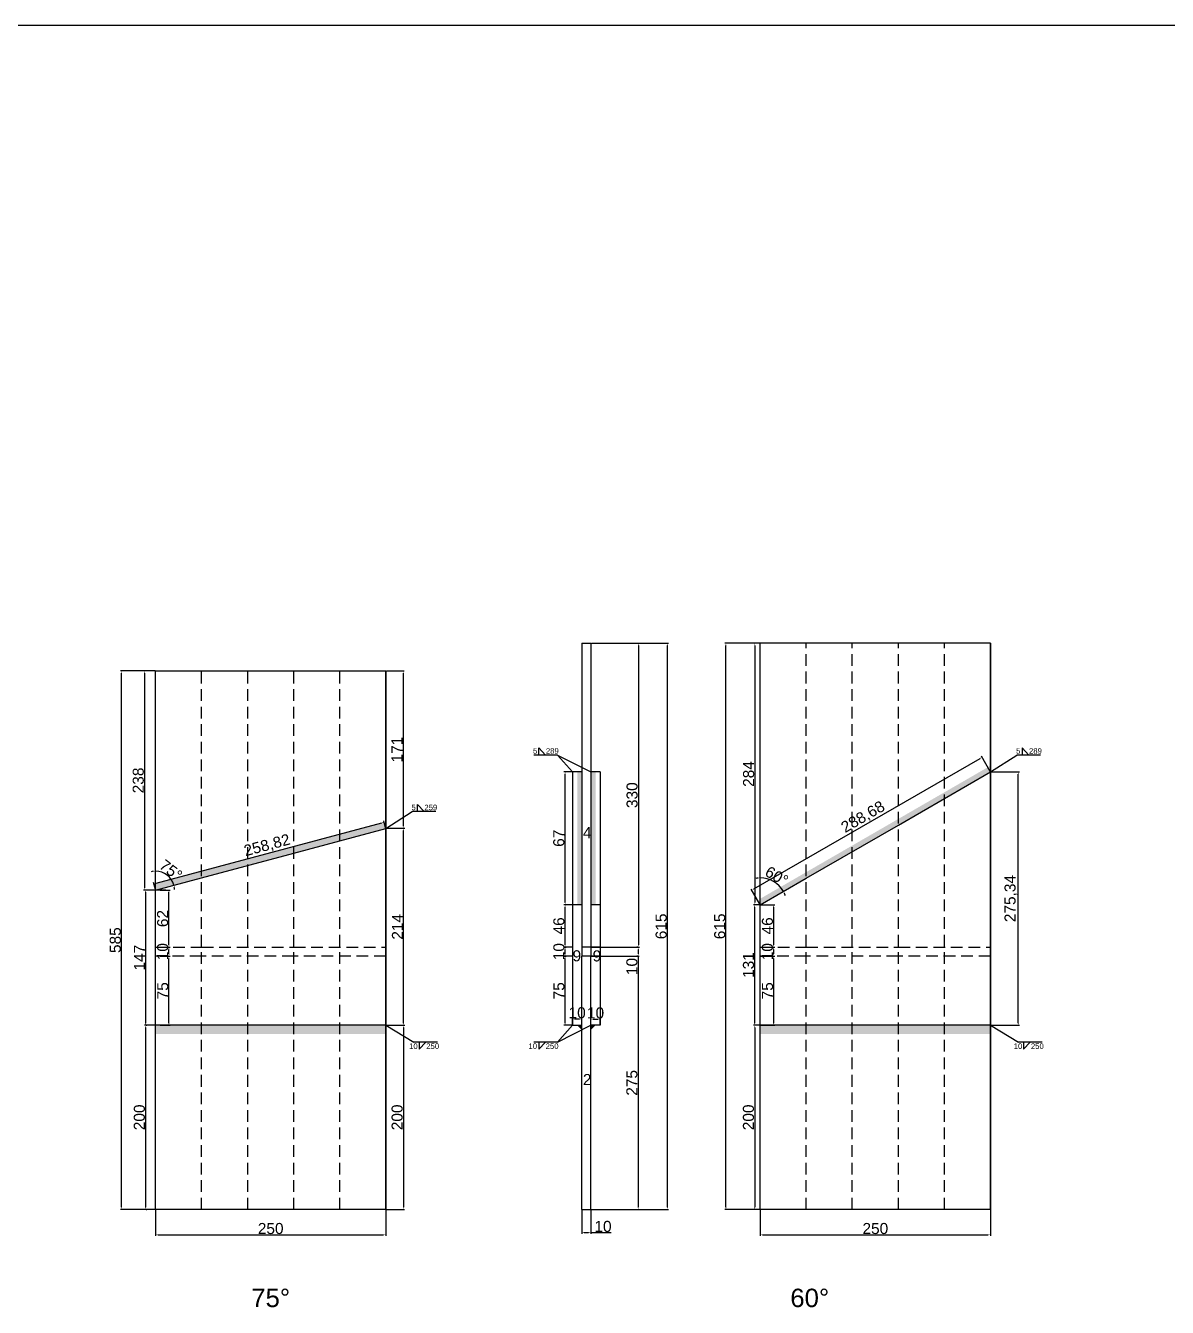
# Model space of a CAD drawing. Header units: millimetres. Extents: x 1455 to 24185, y -7314 to 4772.
# Drawn here: x 3680 to 4920, y -3104 to -1711 of the extents above; entities that cross this region are included whole.
import ezdxf

# ---------------------------------------------------------------- set-up
doc = ezdxf.new("R2010")
doc.units = ezdxf.units.MM
doc.linetypes.add('DASHED', pattern=[19.05, 12.7, -6.35])
for name, color, linetype in [('尺寸标注', 6, 'Continuous'), ('标号', 4, 'Continuous'), ('焊缝', 250, 'Continuous')]:
    doc.layers.add(name, color=color, linetype=linetype)
doc.styles.get("Standard").update_dxf_attribs({"font": 'arial.ttf'})
doc.dimstyles.new('ISO-25-JHF', dxfattribs={"dimtxt": 12, "dimasz": 2.5, "dimexe": 1.25, "dimexo": 0.625, "dimtad": 1, "dimtxsty": 'Standard', "dimcen": 2.5, "dimadec": 0, "dimazin": 0, "dimtfac": 1, "dimtmove": 0, "dimatfit": 3, "dimfxl": 1, "dimarcsym": 0})

# ---------------------------------------------------------------- blocks, each defined once
blk = doc.blocks.new('*D342')
at = {"layer": 'Defpoints', "color": 0, "transparency": 16777216}
for p in [(3820.8, -2997.4), (4070.8, -2997.4), (4070.8, -3025)]:
    blk.add_point(p, dxfattribs=at)
at = {"layer": '尺寸标注', "color": 0, "lineweight": -2, "transparency": 16777216}
for p, q in [((3820.8, -2998), (3820.8, -3026.2)), ((4070.8, -2998), (4070.8, -3026.2)), ((3823.3, -3025), (4068.3, -3025))]:
    blk.add_line(p, q, dxfattribs=at)
at = {"layer": '尺寸标注', "color": 0, "transparency": 16777216}
for points in [[(3823.3, -3024.6), (3823.3, -3025.4), (3820.8, -3025)], [(4068.3, -3024.6), (4068.3, -3025.4), (4070.8, -3025)]]:
    blk.add_solid(points, dxfattribs=at)
at = {"layer": '尺寸标注', "color": 0, "transparency": 16777216, "insert": (3945.8, -3018.2), "char_height": 12, "attachment_point": 5}
blk.add_mtext('250', dxfattribs=at)
blk = doc.blocks.new('*D343')
at = {"layer": 'Defpoints', "color": 0, "transparency": 16777216}
for p in [(3820.8, -2650.4), (3810, -2797.4), (3820.8, -2797.4)]:
    blk.add_point(p, dxfattribs=at)
at = {"layer": '尺寸标注', "color": 0, "lineweight": -2, "transparency": 16777216}
for p, q in [((3820.2, -2650.4), (3808.7, -2650.4)), ((3810, -2652.9), (3810, -2794.9)), ((3820.2, -2797.4), (3808.7, -2797.4))]:
    blk.add_line(p, q, dxfattribs=at)
at = {"layer": '尺寸标注', "color": 0, "transparency": 16777216}
for points in [[(3809.6, -2652.9), (3810.4, -2652.9), (3810, -2650.4)], [(3809.6, -2794.9), (3810.4, -2794.9), (3810, -2797.4)]]:
    blk.add_solid(points, dxfattribs=at)
at = {"layer": '尺寸标注', "color": 0, "transparency": 16777216, "insert": (3803.3, -2723.9), "char_height": 12, "attachment_point": 5, "rotation": 90}
blk.add_mtext('147', dxfattribs=at)
blk = doc.blocks.new('*D290')
at = {"layer": 'Defpoints', "color": 0, "transparency": 16777216}
for p in [(3825.3, -2722.4), (3835.3, -2722.4), (3825.3, -2797.4)]:
    blk.add_point(p, dxfattribs=at)
at = {"layer": '尺寸标注', "color": 0, "lineweight": -2, "transparency": 16777216}
for p, q in [((3825.9, -2722.4), (3836.5, -2722.4)), ((3835.3, -2794.9), (3835.3, -2724.9)), ((3825.9, -2797.4), (3836.5, -2797.4))]:
    blk.add_line(p, q, dxfattribs=at)
at = {"layer": '尺寸标注', "color": 0, "transparency": 16777216}
for points in [[(3834.9, -2724.9), (3835.7, -2724.9), (3835.3, -2722.4)], [(3834.9, -2794.9), (3835.7, -2794.9), (3835.3, -2797.4)]]:
    blk.add_solid(points, dxfattribs=at)
at = {"layer": '尺寸标注', "color": 0, "transparency": 16777216, "insert": (3828.6, -2759.9), "char_height": 12, "attachment_point": 5, "rotation": 90}
blk.add_mtext('75', dxfattribs=at)
blk = doc.blocks.new('*D291')
at = {"layer": 'Defpoints', "color": 0, "transparency": 16777216}
for p in [(3825.3, -2712.4), (3835.3, -2712.4), (3825.3, -2722.4)]:
    blk.add_point(p, dxfattribs=at)
at = {"layer": '尺寸标注', "color": 0, "lineweight": -2, "transparency": 16777216}
for p, q in [((3825.9, -2712.4), (3836.5, -2712.4)), ((3835.3, -2719.9), (3835.3, -2714.9)), ((3825.9, -2722.4), (3836.5, -2722.4))]:
    blk.add_line(p, q, dxfattribs=at)
at = {"layer": '尺寸标注', "color": 0, "transparency": 16777216}
for points in [[(3834.9, -2714.9), (3835.7, -2714.9), (3835.3, -2712.4)], [(3834.9, -2719.9), (3835.7, -2719.9), (3835.3, -2722.4)]]:
    blk.add_solid(points, dxfattribs=at)
at = {"layer": '尺寸标注', "color": 0, "transparency": 16777216, "insert": (3828.5, -2717.4), "char_height": 12, "attachment_point": 5, "rotation": 90}
blk.add_mtext('10', dxfattribs=at)
blk = doc.blocks.new('*D292')
at = {"layer": 'Defpoints', "color": 0, "transparency": 16777216}
for p in [(3825.3, -2650.4), (3835.3, -2650.4), (3825.3, -2712.4)]:
    blk.add_point(p, dxfattribs=at)
at = {"layer": '尺寸标注', "color": 0, "lineweight": -2, "transparency": 16777216}
for p, q in [((3825.9, -2650.4), (3836.5, -2650.4)), ((3835.3, -2709.9), (3835.3, -2652.9)), ((3825.9, -2712.4), (3836.5, -2712.4))]:
    blk.add_line(p, q, dxfattribs=at)
at = {"layer": '尺寸标注', "color": 0, "transparency": 16777216}
for points in [[(3834.9, -2652.9), (3835.7, -2652.9), (3835.3, -2650.4)], [(3834.9, -2709.9), (3835.7, -2709.9), (3835.3, -2712.4)]]:
    blk.add_solid(points, dxfattribs=at)
at = {"layer": '尺寸标注', "color": 0, "transparency": 16777216, "insert": (3828.5, -2681.4), "char_height": 12, "attachment_point": 5, "rotation": 90}
blk.add_mtext('62', dxfattribs=at)
blk = doc.blocks.new('*D344')
at = {"layer": 'Defpoints', "color": 0, "transparency": 16777216}
for p in [(4070.8, -2583.4), (4090.2, -2583.4), (4070.8, -2797.4)]:
    blk.add_point(p, dxfattribs=at)
at = {"layer": '尺寸标注', "color": 0, "lineweight": -2, "transparency": 16777216}
for p, q in [((4071.5, -2583.4), (4091.4, -2583.4)), ((4090.2, -2794.9), (4090.2, -2585.9)), ((4071.5, -2797.4), (4091.4, -2797.4))]:
    blk.add_line(p, q, dxfattribs=at)
at = {"layer": '尺寸标注', "color": 0, "transparency": 16777216}
for points in [[(4089.8, -2585.9), (4090.6, -2585.9), (4090.2, -2583.4)], [(4089.8, -2794.9), (4090.6, -2794.9), (4090.2, -2797.4)]]:
    blk.add_solid(points, dxfattribs=at)
at = {"layer": '尺寸标注', "color": 0, "transparency": 16777216, "insert": (4083.5, -2690.4), "char_height": 12, "attachment_point": 5, "rotation": 90}
blk.add_mtext('214', dxfattribs=at)
blk = doc.blocks.new('*D293')
at = {"layer": 'Defpoints', "color": 0, "transparency": 16777216}
for p in [(3783.8, -2412.4), (3820.8, -2412.4), (3820.8, -2997.4)]:
    blk.add_point(p, dxfattribs=at)
at = {"layer": '尺寸标注', "color": 0, "lineweight": -2, "transparency": 16777216}
for p, q in [((3820.2, -2412.4), (3782.6, -2412.4)), ((3783.8, -2994.9), (3783.8, -2414.9)), ((3820.2, -2997.4), (3782.6, -2997.4))]:
    blk.add_line(p, q, dxfattribs=at)
at = {"layer": '尺寸标注', "color": 0, "transparency": 16777216}
for points in [[(3783.4, -2414.9), (3784.2, -2414.9), (3783.8, -2412.4)], [(3783.4, -2994.9), (3784.2, -2994.9), (3783.8, -2997.4)]]:
    blk.add_solid(points, dxfattribs=at)
at = {"layer": '尺寸标注', "color": 0, "transparency": 16777216, "insert": (3777.1, -2704.9), "char_height": 12, "attachment_point": 5, "rotation": 90}
blk.add_mtext('585', dxfattribs=at)
blk = doc.blocks.new('*D345')
at = {"layer": 'Defpoints', "color": 0, "transparency": 16777216}
for p in [(3820.8, -2412.4), (3808.7, -2650.4), (3820.8, -2650.4)]:
    blk.add_point(p, dxfattribs=at)
at = {"layer": '尺寸标注', "color": 0, "lineweight": -2, "transparency": 16777216}
for p, q in [((3820.2, -2412.4), (3807.5, -2412.4)), ((3808.7, -2414.9), (3808.7, -2647.9)), ((3820.2, -2650.4), (3807.5, -2650.4))]:
    blk.add_line(p, q, dxfattribs=at)
at = {"layer": '尺寸标注', "color": 0, "transparency": 16777216}
for points in [[(3808.3, -2414.9), (3809.2, -2414.9), (3808.7, -2412.4)], [(3808.3, -2647.9), (3809.2, -2647.9), (3808.7, -2650.4)]]:
    blk.add_solid(points, dxfattribs=at)
at = {"layer": '尺寸标注', "color": 0, "transparency": 16777216, "insert": (3802, -2531.4), "char_height": 12, "attachment_point": 5, "rotation": 90}
blk.add_mtext('238', dxfattribs=at)
blk = doc.blocks.new('*D349')
at = {"layer": 'Defpoints', "color": 0, "transparency": 16777216}
for p in [(4069, -2576.6), (4070.8, -2583.4), (3820.8, -2650.4)]:
    blk.add_point(p, dxfattribs=at)
at = {"layer": '尺寸标注', "color": 0, "lineweight": -2, "transparency": 16777216}
for p, q in [((4070.7, -2582.8), (4068.7, -2575.4)), ((3821.4, -2642.9), (4066.6, -2577.3)), ((3820.7, -2649.8), (3818.7, -2642.4))]:
    blk.add_line(p, q, dxfattribs=at)
at = {"layer": '尺寸标注', "color": 0, "transparency": 16777216}
for points in [[(4066.5, -2576.8), (4066.7, -2577.7), (4069, -2576.6)], [(3821.3, -2642.5), (3821.5, -2643.3), (3819, -2643.6)]]:
    blk.add_solid(points, dxfattribs=at)
at = {"layer": '尺寸标注', "color": 0, "transparency": 16777216, "insert": (3942, -2602.5), "char_height": 12, "attachment_point": 5, "rotation": 15}
blk.add_mtext('258,82', dxfattribs=at)
blk = doc.blocks.new('*D299')
at = {"layer": 'Defpoints', "color": 0, "transparency": 16777216}
for p in [(3810, -2797.4), (3810, -2997.4), (3810, -2997.4)]:
    blk.add_point(p, dxfattribs=at)
at = {"layer": '尺寸标注', "color": 0, "lineweight": -2, "transparency": 16777216}
for p, q in [((3810.6, -2797.4), (3811.2, -2797.4)), ((3810, -2799.9), (3810, -2994.9)), ((3810.6, -2997.4), (3811.2, -2997.4))]:
    blk.add_line(p, q, dxfattribs=at)
at = {"layer": '尺寸标注', "color": 0, "transparency": 16777216}
for points in [[(3809.6, -2799.9), (3810.4, -2799.9), (3810, -2797.4)], [(3809.6, -2994.9), (3810.4, -2994.9), (3810, -2997.4)]]:
    blk.add_solid(points, dxfattribs=at)
at = {"layer": '尺寸标注', "color": 0, "transparency": 16777216, "insert": (3803.2, -2897.4), "char_height": 12, "attachment_point": 5, "rotation": 90}
blk.add_mtext('200', dxfattribs=at)
blk = doc.blocks.new('*D353')
at = {"layer": 'Defpoints', "color": 0, "transparency": 16777216}
for p in [(4070.8, -2412.4), (4070.8, -2583.4), (4089.7, -2583.4)]:
    blk.add_point(p, dxfattribs=at)
at = {"layer": '尺寸标注', "color": 0, "lineweight": -2, "transparency": 16777216}
for p, q in [((4071.5, -2412.4), (4090.9, -2412.4)), ((4089.7, -2414.9), (4089.7, -2580.9)), ((4071.5, -2583.4), (4090.9, -2583.4))]:
    blk.add_line(p, q, dxfattribs=at)
at = {"layer": '尺寸标注', "color": 0, "transparency": 16777216}
for points in [[(4089.3, -2414.9), (4090.1, -2414.9), (4089.7, -2412.4)], [(4089.3, -2580.9), (4090.1, -2580.9), (4089.7, -2583.4)]]:
    blk.add_solid(points, dxfattribs=at)
at = {"layer": '尺寸标注', "color": 0, "transparency": 16777216, "insert": (4083, -2497.9), "char_height": 12, "attachment_point": 5, "rotation": 90}
blk.add_mtext('171', dxfattribs=at)
blk = doc.blocks.new('*D354')
at = {"layer": 'Defpoints', "color": 0, "transparency": 16777216}
for p in [(4070.8, -2797.4), (4070.8, -2997.4), (4090, -2997.4)]:
    blk.add_point(p, dxfattribs=at)
at = {"layer": '尺寸标注', "color": 0, "lineweight": -2, "transparency": 16777216}
for p, q in [((4071.5, -2797.4), (4091.2, -2797.4)), ((4090, -2799.9), (4090, -2994.9)), ((4071.5, -2997.4), (4091.2, -2997.4))]:
    blk.add_line(p, q, dxfattribs=at)
at = {"layer": '尺寸标注', "color": 0, "transparency": 16777216}
for points in [[(4089.6, -2799.9), (4090.4, -2799.9), (4090, -2797.4)], [(4089.6, -2994.9), (4090.4, -2994.9), (4090, -2997.4)]]:
    blk.add_solid(points, dxfattribs=at)
at = {"layer": '尺寸标注', "color": 0, "transparency": 16777216, "insert": (4083.2, -2897.4), "char_height": 12, "attachment_point": 5, "rotation": 90}
blk.add_mtext('200', dxfattribs=at)
blk = doc.blocks.new('*D300')
at = {"layer": 'Defpoints', "color": 0, "transparency": 16777216}
for p in [(4477.6, -2411.3), (4577.6, -2608.7), (4496.3, -2644.1), (4477.6, -2666.4), (4477.6, -3026.3)]:
    blk.add_point(p, dxfattribs=at)
at = {"layer": '尺寸标注', "color": 0, "lineweight": -2, "transparency": 16777216}
for start, end in [(94.922, 99.8439), (30, 90), (20.1561, 25.078)]:
    blk.add_arc((4477.6, -2666.4), 29.1, start, end, dxfattribs=at)
at = {"layer": '尺寸标注', "color": 0, "transparency": 16777216}
for points in [[(4475.1, -2637), (4475.1, -2637.8), (4477.6, -2637.3)], [(4503.6, -2654.3), (4504.3, -2653.9), (4502.8, -2651.8)]]:
    blk.add_solid(points, dxfattribs=at)
at = {"layer": '尺寸标注', "color": 0, "transparency": 16777216, "insert": (4495.5, -2635.3), "char_height": 12, "attachment_point": 5, "rotation": 330}
blk.add_mtext('60°', dxfattribs=at)
blk = doc.blocks.new('*D301')
at = {"layer": 'Defpoints', "color": 0, "transparency": 16777216}
for p in [(4477.6, -2997.4), (4727.6, -2997.4), (4727.6, -3025)]:
    blk.add_point(p, dxfattribs=at)
at = {"layer": '尺寸标注', "color": 0, "lineweight": -2, "transparency": 16777216}
for p, q in [((4477.6, -2998), (4477.6, -3026.2)), ((4727.6, -2998), (4727.6, -3026.2)), ((4480.1, -3025), (4725.1, -3025))]:
    blk.add_line(p, q, dxfattribs=at)
at = {"layer": '尺寸标注', "color": 0, "transparency": 16777216}
for points in [[(4480.1, -3024.6), (4480.1, -3025.4), (4477.6, -3025)], [(4725.1, -3024.6), (4725.1, -3025.4), (4727.6, -3025)]]:
    blk.add_solid(points, dxfattribs=at)
at = {"layer": '尺寸标注', "color": 0, "transparency": 16777216, "insert": (4602.6, -3018.2), "char_height": 12, "attachment_point": 5}
blk.add_mtext('250', dxfattribs=at)
blk = doc.blocks.new('*D355')
at = {"layer": 'Defpoints', "color": 0, "transparency": 16777216}
for p in [(4727.6, -2522.1), (4757.8, -2522.1), (4727.6, -2797.4)]:
    blk.add_point(p, dxfattribs=at)
at = {"layer": '尺寸标注', "color": 0, "lineweight": -2, "transparency": 16777216}
for p, q in [((4728.2, -2522.1), (4759.1, -2522.1)), ((4757.8, -2794.9), (4757.8, -2524.6)), ((4728.2, -2797.4), (4759.1, -2797.4))]:
    blk.add_line(p, q, dxfattribs=at)
at = {"layer": '尺寸标注', "color": 0, "transparency": 16777216}
for points in [[(4757.4, -2524.6), (4758.3, -2524.6), (4757.8, -2522.1)], [(4757.4, -2794.9), (4758.3, -2794.9), (4757.8, -2797.4)]]:
    blk.add_solid(points, dxfattribs=at)
at = {"layer": '尺寸标注', "color": 0, "transparency": 16777216, "insert": (4750, -2659.7), "char_height": 12, "attachment_point": 5, "rotation": 90}
blk.add_mtext('275,34', dxfattribs=at)
blk = doc.blocks.new('*D356')
at = {"layer": 'Defpoints', "color": 0, "transparency": 16777216}
for p in [(4477.6, -2722.4), (4492.2, -2722.4), (4477.6, -2797.4)]:
    blk.add_point(p, dxfattribs=at)
at = {"layer": '尺寸标注', "color": 0, "lineweight": -2, "transparency": 16777216}
for p, q in [((4478.2, -2722.4), (4493.4, -2722.4)), ((4492.2, -2794.9), (4492.2, -2724.9)), ((4478.2, -2797.4), (4493.4, -2797.4))]:
    blk.add_line(p, q, dxfattribs=at)
at = {"layer": '尺寸标注', "color": 0, "transparency": 16777216}
for points in [[(4491.8, -2724.9), (4492.6, -2724.9), (4492.2, -2722.4)], [(4491.8, -2794.9), (4492.6, -2794.9), (4492.2, -2797.4)]]:
    blk.add_solid(points, dxfattribs=at)
at = {"layer": '尺寸标注', "color": 0, "transparency": 16777216, "insert": (4485.5, -2759.9), "char_height": 12, "attachment_point": 5, "rotation": 90}
blk.add_mtext('75', dxfattribs=at)
blk = doc.blocks.new('*D357')
at = {"layer": 'Defpoints', "color": 0, "transparency": 16777216}
for p in [(4477.6, -2712.4), (4492.2, -2712.4), (4477.6, -2722.4)]:
    blk.add_point(p, dxfattribs=at)
at = {"layer": '尺寸标注', "color": 0, "lineweight": -2, "transparency": 16777216}
for p, q in [((4478.2, -2712.4), (4493.4, -2712.4)), ((4492.2, -2719.9), (4492.2, -2714.9)), ((4478.2, -2722.4), (4493.4, -2722.4))]:
    blk.add_line(p, q, dxfattribs=at)
at = {"layer": '尺寸标注', "color": 0, "transparency": 16777216}
for points in [[(4491.8, -2714.9), (4492.6, -2714.9), (4492.2, -2712.4)], [(4491.8, -2719.9), (4492.6, -2719.9), (4492.2, -2722.4)]]:
    blk.add_solid(points, dxfattribs=at)
at = {"layer": '尺寸标注', "color": 0, "transparency": 16777216, "insert": (4485.4, -2717.4), "char_height": 12, "attachment_point": 5, "rotation": 90}
blk.add_mtext('10', dxfattribs=at)
blk = doc.blocks.new('*D282')
at = {"layer": 'Defpoints', "color": 0, "transparency": 16777216}
for p in [(4477.6, -2666.4), (4492.2, -2666.4), (4477.6, -2712.4)]:
    blk.add_point(p, dxfattribs=at)
at = {"layer": '尺寸标注', "color": 0, "lineweight": -2, "transparency": 16777216}
for p, q in [((4478.2, -2666.4), (4493.4, -2666.4)), ((4492.2, -2709.9), (4492.2, -2668.9)), ((4478.2, -2712.4), (4493.4, -2712.4))]:
    blk.add_line(p, q, dxfattribs=at)
at = {"layer": '尺寸标注', "color": 0, "transparency": 16777216}
for points in [[(4491.8, -2668.9), (4492.6, -2668.9), (4492.2, -2666.4)], [(4491.8, -2709.9), (4492.6, -2709.9), (4492.2, -2712.4)]]:
    blk.add_solid(points, dxfattribs=at)
at = {"layer": '尺寸标注', "color": 0, "transparency": 16777216, "insert": (4485.4, -2689.4), "char_height": 12, "attachment_point": 5, "rotation": 90}
blk.add_mtext('46', dxfattribs=at)
blk = doc.blocks.new('*D283')
at = {"layer": 'Defpoints', "color": 0, "transparency": 16777216}
for p in [(4471.6, -2666.4), (4477.6, -2666.4), (4477.6, -2797.4)]:
    blk.add_point(p, dxfattribs=at)
at = {"layer": '尺寸标注', "color": 0, "lineweight": -2, "transparency": 16777216}
for p, q in [((4477, -2666.4), (4470.3, -2666.4)), ((4471.6, -2794.9), (4471.6, -2668.9)), ((4477, -2797.4), (4470.3, -2797.4))]:
    blk.add_line(p, q, dxfattribs=at)
at = {"layer": '尺寸标注', "color": 0, "transparency": 16777216}
for points in [[(4471.1, -2668.9), (4472, -2668.9), (4471.6, -2666.4)], [(4471.1, -2794.9), (4472, -2794.9), (4471.6, -2797.4)]]:
    blk.add_solid(points, dxfattribs=at)
at = {"layer": '尺寸标注', "color": 0, "transparency": 16777216, "insert": (4464.8, -2731.9), "char_height": 12, "attachment_point": 5, "rotation": 90}
blk.add_mtext('131', dxfattribs=at)
blk = doc.blocks.new('*D284')
at = {"layer": 'Defpoints', "color": 0, "transparency": 16777216}
for p in [(4440.3, -2382.4), (4477.6, -2382.4), (4477.6, -2997.4)]:
    blk.add_point(p, dxfattribs=at)
at = {"layer": '尺寸标注', "color": 0, "lineweight": -2, "transparency": 16777216}
for p, q in [((4477, -2382.4), (4439.1, -2382.4)), ((4440.3, -2994.9), (4440.3, -2384.9)), ((4477, -2997.4), (4439.1, -2997.4))]:
    blk.add_line(p, q, dxfattribs=at)
at = {"layer": '尺寸标注', "color": 0, "transparency": 16777216}
for points in [[(4439.9, -2384.9), (4440.8, -2384.9), (4440.3, -2382.4)], [(4439.9, -2994.9), (4440.8, -2994.9), (4440.3, -2997.4)]]:
    blk.add_solid(points, dxfattribs=at)
at = {"layer": '尺寸标注', "color": 0, "transparency": 16777216, "insert": (4433.6, -2689.9), "char_height": 12, "attachment_point": 5, "rotation": 90}
blk.add_mtext('615', dxfattribs=at)
blk = doc.blocks.new('*D358')
at = {"layer": 'Defpoints', "color": 0, "transparency": 16777216}
for p in [(3820.8, -2412.4), (4070.8, -2583.4), (3836.6, -2637.2), (3820.8, -2650.4), (3820.8, -2997.4)]:
    blk.add_point(p, dxfattribs=at)
at = {"layer": '尺寸标注', "color": 0, "lineweight": -2, "transparency": 16777216}
for start, end in [(96.978, 103.956), (15, 90), (1.044, 8.022)]:
    blk.add_arc((3820.8, -2650.4), 20.5, start, end, dxfattribs=at)
at = {"layer": '尺寸标注', "color": 0, "transparency": 16777216}
for points in [[(3818.3, -2629.6), (3818.4, -2630.4), (3820.8, -2629.9)], [(3840.8, -2647.6), (3841.6, -2647.5), (3840.7, -2645.1)]]:
    blk.add_solid(points, dxfattribs=at)
at = {"layer": '尺寸标注', "color": 0, "transparency": 16777216, "insert": (3837.4, -2628.8), "char_height": 12, "attachment_point": 5, "rotation": 322.5}
blk.add_mtext('75°', dxfattribs=at)
blk = doc.blocks.new('*D359')
at = {"layer": 'Defpoints', "color": 0, "transparency": 16777216}
for p in [(4283.7, -2997.4), (4293.7, -2997.4), (4293.7, -3022.6)]:
    blk.add_point(p, dxfattribs=at)
at = {"layer": '尺寸标注', "color": 0, "lineweight": -2, "transparency": 16777216}
for p, q in [((4283.7, -2998), (4283.7, -3023.9)), ((4293.7, -2998), (4293.7, -3023.9)), ((4286.2, -3022.6), (4291.2, -3022.6)), ((4293.7, -3022.6), (4315.5, -3022.6))]:
    blk.add_line(p, q, dxfattribs=at)
at = {"layer": '尺寸标注', "color": 0, "transparency": 16777216}
for points in [[(4286.2, -3022.2), (4286.2, -3023), (4283.7, -3022.6)], [(4291.2, -3022.2), (4291.2, -3023), (4293.7, -3022.6)]]:
    blk.add_solid(points, dxfattribs=at)
at = {"layer": '尺寸标注', "color": 0, "transparency": 16777216, "insert": (4306.8, -3015.9), "char_height": 12, "attachment_point": 5}
blk.add_mtext('10', dxfattribs=at)
blk = doc.blocks.new('*D360')
at = {"layer": 'Defpoints', "color": 0, "transparency": 16777216}
for p in [(4273.7, -2797.4), (4283.7, -2790.5), (4283.7, -2797.4)]:
    blk.add_point(p, dxfattribs=at)
at = {"layer": '尺寸标注', "color": 0, "lineweight": -2, "transparency": 16777216}
for p, q in [((4273.7, -2796.8), (4273.7, -2789.3)), ((4276.2, -2790.5), (4281.2, -2790.5)), ((4283.7, -2796.8), (4283.7, -2789.3))]:
    blk.add_line(p, q, dxfattribs=at)
at = {"layer": '尺寸标注', "color": 0, "transparency": 16777216}
for points in [[(4276.2, -2790.1), (4276.2, -2790.9), (4273.7, -2790.5)], [(4281.2, -2790.1), (4281.2, -2790.9), (4283.7, -2790.5)]]:
    blk.add_solid(points, dxfattribs=at)
at = {"layer": '尺寸标注', "color": 0, "transparency": 16777216, "insert": (4278.7, -2783.8), "char_height": 12, "attachment_point": 5}
blk.add_mtext('10', dxfattribs=at)
blk = doc.blocks.new('*D361')
at = {"layer": 'Defpoints', "color": 0, "transparency": 16777216}
for p in [(4293.7, -2797.4), (4303.7, -2790.7), (4303.7, -2797.4)]:
    blk.add_point(p, dxfattribs=at)
at = {"layer": '尺寸标注', "color": 0, "lineweight": -2, "transparency": 16777216}
for p, q in [((4293.7, -2796.8), (4293.7, -2789.5)), ((4296.2, -2790.7), (4301.2, -2790.7)), ((4303.7, -2796.8), (4303.7, -2789.5))]:
    blk.add_line(p, q, dxfattribs=at)
at = {"layer": '尺寸标注', "color": 0, "transparency": 16777216}
for points in [[(4296.2, -2790.3), (4296.2, -2791.2), (4293.7, -2790.7)], [(4301.2, -2790.3), (4301.2, -2791.2), (4303.7, -2790.7)]]:
    blk.add_solid(points, dxfattribs=at)
at = {"layer": '尺寸标注', "color": 0, "transparency": 16777216, "insert": (4298.7, -2784), "char_height": 12, "attachment_point": 5}
blk.add_mtext('10', dxfattribs=at)
blk = doc.blocks.new('*D285')
at = {"layer": 'Defpoints', "color": 0, "transparency": 16777216}
for p in [(4293.7, -2382.4), (4293.7, -2712.4), (4345.2, -2712.4)]:
    blk.add_point(p, dxfattribs=at)
at = {"layer": '尺寸标注', "color": 0, "lineweight": -2, "transparency": 16777216}
for p, q in [((4294.3, -2382.4), (4346.4, -2382.4)), ((4345.2, -2384.9), (4345.2, -2709.9)), ((4294.3, -2712.4), (4346.4, -2712.4))]:
    blk.add_line(p, q, dxfattribs=at)
at = {"layer": '尺寸标注', "color": 0, "transparency": 16777216}
for points in [[(4344.8, -2384.9), (4345.6, -2384.9), (4345.2, -2382.4)], [(4344.8, -2709.9), (4345.6, -2709.9), (4345.2, -2712.4)]]:
    blk.add_solid(points, dxfattribs=at)
at = {"layer": '尺寸标注', "color": 0, "transparency": 16777216, "insert": (4338.4, -2547.4), "char_height": 12, "attachment_point": 5, "rotation": 90}
blk.add_mtext('330', dxfattribs=at)
blk = doc.blocks.new('*D286')
at = {"layer": 'Defpoints', "color": 0, "transparency": 16777216}
for p in [(4345.2, -2712.4), (4345, -2722.4), (4345.2, -2722.4)]:
    blk.add_point(p, dxfattribs=at)
at = {"layer": '尺寸标注', "color": 0, "lineweight": -2, "transparency": 16777216}
for p, q in [((4344.6, -2712.4), (4343.7, -2712.4)), ((4345, -2714.9), (4345, -2719.9)), ((4344.6, -2722.4), (4343.7, -2722.4)), ((4345, -2722.4), (4345, -2742.2))]:
    blk.add_line(p, q, dxfattribs=at)
at = {"layer": '尺寸标注', "color": 0, "transparency": 16777216}
for points in [[(4344.6, -2714.9), (4345.4, -2714.9), (4345, -2712.4)], [(4344.6, -2719.9), (4345.4, -2719.9), (4345, -2722.4)]]:
    blk.add_solid(points, dxfattribs=at)
at = {"layer": '尺寸标注', "color": 0, "transparency": 16777216, "insert": (4338.2, -2733.5), "char_height": 12, "attachment_point": 5, "rotation": 90}
blk.add_mtext('10', dxfattribs=at)
blk = doc.blocks.new('*D362')
at = {"layer": 'Defpoints', "color": 0, "transparency": 16777216}
for p in [(4293.7, -2382.4), (4376.7, -2382.4), (4293.7, -2997.4)]:
    blk.add_point(p, dxfattribs=at)
at = {"layer": '尺寸标注', "color": 0, "lineweight": -2, "transparency": 16777216}
for p, q in [((4294.3, -2382.4), (4378, -2382.4)), ((4376.7, -2994.9), (4376.7, -2384.9)), ((4294.3, -2997.4), (4378, -2997.4))]:
    blk.add_line(p, q, dxfattribs=at)
at = {"layer": '尺寸标注', "color": 0, "transparency": 16777216}
for points in [[(4376.3, -2384.9), (4377.1, -2384.9), (4376.7, -2382.4)], [(4376.3, -2994.9), (4377.1, -2994.9), (4376.7, -2997.4)]]:
    blk.add_solid(points, dxfattribs=at)
at = {"layer": '尺寸标注', "color": 0, "transparency": 16777216, "insert": (4370, -2689.9), "char_height": 12, "attachment_point": 5, "rotation": 90}
blk.add_mtext('615', dxfattribs=at)
blk = doc.blocks.new('*D363')
at = {"layer": 'Defpoints', "color": 0, "transparency": 16777216}
for p in [(4293.7, -2722.4), (4293.7, -2997.4), (4344.9, -2997.4)]:
    blk.add_point(p, dxfattribs=at)
at = {"layer": '尺寸标注', "color": 0, "lineweight": -2, "transparency": 16777216}
for p, q in [((4294.3, -2722.4), (4346.2, -2722.4)), ((4344.9, -2724.9), (4344.9, -2994.9)), ((4294.3, -2997.4), (4346.2, -2997.4))]:
    blk.add_line(p, q, dxfattribs=at)
at = {"layer": '尺寸标注', "color": 0, "transparency": 16777216}
for points in [[(4344.5, -2724.9), (4345.4, -2724.9), (4344.9, -2722.4)], [(4344.5, -2994.9), (4345.4, -2994.9), (4344.9, -2997.4)]]:
    blk.add_solid(points, dxfattribs=at)
at = {"layer": '尺寸标注', "color": 0, "transparency": 16777216, "insert": (4338.2, -2859.9), "char_height": 12, "attachment_point": 5, "rotation": 90}
blk.add_mtext('275', dxfattribs=at)
blk = doc.blocks.new('*D364')
at = {"layer": 'Defpoints', "color": 0, "transparency": 16777216}
for p in [(4265.6, -2722.4), (4273.7, -2722.4), (4273.7, -2797.4)]:
    blk.add_point(p, dxfattribs=at)
at = {"layer": '尺寸标注', "color": 0, "lineweight": -2, "transparency": 16777216}
for p, q in [((4273.1, -2722.4), (4264.4, -2722.4)), ((4265.6, -2794.9), (4265.6, -2724.9)), ((4273.1, -2797.4), (4264.4, -2797.4))]:
    blk.add_line(p, q, dxfattribs=at)
at = {"layer": '尺寸标注', "color": 0, "transparency": 16777216}
for points in [[(4265.2, -2724.9), (4266, -2724.9), (4265.6, -2722.4)], [(4265.2, -2794.9), (4266, -2794.9), (4265.6, -2797.4)]]:
    blk.add_solid(points, dxfattribs=at)
at = {"layer": '尺寸标注', "color": 0, "transparency": 16777216, "insert": (4258.9, -2759.9), "char_height": 12, "attachment_point": 5, "rotation": 90}
blk.add_mtext('75', dxfattribs=at)
blk = doc.blocks.new('*D365')
at = {"layer": 'Defpoints', "color": 0, "transparency": 16777216}
for p in [(4265.6, -2666.4), (4273.7, -2666.4), (4273.7, -2712.4)]:
    blk.add_point(p, dxfattribs=at)
at = {"layer": '尺寸标注', "color": 0, "lineweight": -2, "transparency": 16777216}
for p, q in [((4273.1, -2666.4), (4264.4, -2666.4)), ((4265.6, -2709.9), (4265.6, -2668.9)), ((4273.1, -2712.4), (4264.4, -2712.4))]:
    blk.add_line(p, q, dxfattribs=at)
at = {"layer": '尺寸标注', "color": 0, "transparency": 16777216}
for points in [[(4265.2, -2668.9), (4266, -2668.9), (4265.6, -2666.4)], [(4265.2, -2709.9), (4266, -2709.9), (4265.6, -2712.4)]]:
    blk.add_solid(points, dxfattribs=at)
at = {"layer": '尺寸标注', "color": 0, "transparency": 16777216, "insert": (4258.9, -2689.4), "char_height": 12, "attachment_point": 5, "rotation": 90}
blk.add_mtext('46', dxfattribs=at)
blk = doc.blocks.new('*D287')
at = {"layer": 'Defpoints', "color": 0, "transparency": 16777216}
for p in [(4263.7, -2712.4), (4265.6, -2712.4), (4263.7, -2722.4)]:
    blk.add_point(p, dxfattribs=at)
at = {"layer": '尺寸标注', "color": 0, "lineweight": -2, "transparency": 16777216}
for p, q in [((4264.3, -2712.4), (4266.9, -2712.4)), ((4265.6, -2719.9), (4265.6, -2714.9)), ((4264.3, -2722.4), (4266.9, -2722.4))]:
    blk.add_line(p, q, dxfattribs=at)
at = {"layer": '尺寸标注', "color": 0, "transparency": 16777216}
for points in [[(4265.2, -2714.9), (4266, -2714.9), (4265.6, -2712.4)], [(4265.2, -2719.9), (4266, -2719.9), (4265.6, -2722.4)]]:
    blk.add_solid(points, dxfattribs=at)
at = {"layer": '尺寸标注', "color": 0, "transparency": 16777216, "insert": (4258.9, -2717.4), "char_height": 12, "attachment_point": 5, "rotation": 90}
blk.add_mtext('10', dxfattribs=at)
blk = doc.blocks.new('*D366')
at = {"layer": 'Defpoints', "color": 0, "transparency": 16777216}
for p in [(4265.6, -2522.1), (4273.7, -2522.1), (4273.7, -2666.4)]:
    blk.add_point(p, dxfattribs=at)
at = {"layer": '尺寸标注', "color": 0, "lineweight": -2, "transparency": 16777216}
for p, q in [((4273.1, -2522.1), (4264.3, -2522.1)), ((4265.6, -2663.9), (4265.6, -2524.6)), ((4273.1, -2666.4), (4264.3, -2666.4))]:
    blk.add_line(p, q, dxfattribs=at)
at = {"layer": '尺寸标注', "color": 0, "transparency": 16777216}
for points in [[(4265.2, -2524.6), (4266, -2524.6), (4265.6, -2522.1)], [(4265.2, -2663.9), (4266, -2663.9), (4265.6, -2666.4)]]:
    blk.add_solid(points, dxfattribs=at)
at = {"layer": '尺寸标注', "color": 0, "transparency": 16777216, "insert": (4258.8, -2594.2), "char_height": 12, "attachment_point": 5, "rotation": 90}
blk.add_mtext('67', dxfattribs=at)
blk = doc.blocks.new('*D367')
at = {"layer": 'Defpoints', "color": 0, "transparency": 16777216}
for p in [(4718.4, -2506.2), (4727.6, -2522.1), (4477.6, -2666.4)]:
    blk.add_point(p, dxfattribs=at)
at = {"layer": '尺寸标注', "color": 0, "lineweight": -2, "transparency": 16777216}
for p, q in [((4727.3, -2521.5), (4717.8, -2505.1)), ((4470.6, -2649.3), (4716.3, -2507.4)), ((4477.3, -2665.9), (4467.8, -2649.4))]:
    blk.add_line(p, q, dxfattribs=at)
at = {"layer": '尺寸标注', "color": 0, "transparency": 16777216}
for points in [[(4716.1, -2507.1), (4716.5, -2507.8), (4718.4, -2506.2)], [(4470.4, -2648.9), (4470.8, -2649.6), (4468.4, -2650.5)]]:
    blk.add_solid(points, dxfattribs=at)
at = {"layer": '尺寸标注', "color": 0, "transparency": 16777216, "insert": (4589.5, -2571.6), "char_height": 12, "attachment_point": 5, "rotation": 30}
blk.add_mtext('288,68', dxfattribs=at)
blk = doc.blocks.new('*D289')
at = {"layer": 'Defpoints', "color": 0, "transparency": 16777216}
for p in [(4477.6, -2382.4), (4471.7, -2666.4), (4477.6, -2666.4)]:
    blk.add_point(p, dxfattribs=at)
at = {"layer": '尺寸标注', "color": 0, "lineweight": -2, "transparency": 16777216}
for p, q in [((4477, -2382.4), (4470.5, -2382.4)), ((4471.7, -2384.9), (4471.7, -2663.9)), ((4477, -2666.4), (4470.5, -2666.4))]:
    blk.add_line(p, q, dxfattribs=at)
at = {"layer": '尺寸标注', "color": 0, "transparency": 16777216}
for points in [[(4471.3, -2384.9), (4472.1, -2384.9), (4471.7, -2382.4)], [(4471.3, -2663.9), (4472.1, -2663.9), (4471.7, -2666.4)]]:
    blk.add_solid(points, dxfattribs=at)
at = {"layer": '尺寸标注', "color": 0, "transparency": 16777216, "insert": (4465, -2524.4), "char_height": 12, "attachment_point": 5, "rotation": 90}
blk.add_mtext('284', dxfattribs=at)
blk = doc.blocks.new('*D368')
at = {"layer": 'Defpoints', "color": 0, "transparency": 16777216}
for p in [(4477.6, -2797.4), (4471.6, -2997.4), (4477.6, -2997.4)]:
    blk.add_point(p, dxfattribs=at)
at = {"layer": '尺寸标注', "color": 0, "lineweight": -2, "transparency": 16777216}
for p, q in [((4477, -2797.4), (4470.3, -2797.4)), ((4471.6, -2799.9), (4471.6, -2994.9)), ((4477, -2997.4), (4470.3, -2997.4))]:
    blk.add_line(p, q, dxfattribs=at)
at = {"layer": '尺寸标注', "color": 0, "transparency": 16777216}
for points in [[(4471.1, -2799.9), (4472, -2799.9), (4471.6, -2797.4)], [(4471.1, -2994.9), (4472, -2994.9), (4471.6, -2997.4)]]:
    blk.add_solid(points, dxfattribs=at)
at = {"layer": '尺寸标注', "color": 0, "transparency": 16777216, "insert": (4464.8, -2897.4), "char_height": 12, "attachment_point": 5, "rotation": 90}
blk.add_mtext('200', dxfattribs=at)

msp = doc.modelspace()

# ---------------------------------------------------------------- hatches: boundary and pattern name
at = {"layer": '焊缝'}
h = msp.add_hatch(color=250, dxfattribs=at)
h.dxf.hatch_style = 1
h.paths.add_polyline_path([(4477.598, -2659.859), (4477.598, -2666.404), (4727.598, -2522.067), (4727.598, -2515.398)])
h = msp.add_hatch(color=250, dxfattribs=at)
h.dxf.hatch_style = 1
h.paths.add_polyline_path([(4283.712, -2522.067), (4278.727, -2522.067), (4278.727, -2666.404), (4283.727, -2666.404)])
h = msp.add_hatch(color=250, dxfattribs=at)
h.dxf.hatch_style = 1
h.paths.add_polyline_path([(4298.712, -2522.067), (4293.727, -2522.067), (4293.727, -2666.404), (4298.727, -2666.404)])
h = msp.add_hatch(color=250, dxfattribs=at)
h.dxf.hatch_style = 1
h.paths.add_polyline_path([(3820.836, -2643.415), (3820.836, -2650.404), (4070.836, -2583.417), (4070.836, -2576.778)])
h = msp.add_hatch(color=250, dxfattribs=at)
h.dxf.hatch_style = 1
h.paths.add_polyline_path([(3820.836, -2796.974), (3820.836, -2806.974), (4070.836, -2806.974), (4070.836, -2796.974)])
h = msp.add_hatch(color=250, dxfattribs=at)
h.dxf.hatch_style = 1
h.paths.add_polyline_path([(4283.712, -2802.404), (4278.712, -2797.404), (4283.712, -2797.404)])
h = msp.add_hatch(color=250, dxfattribs=at)
h.dxf.hatch_style = 1
h.paths.add_polyline_path([(4293.712, -2802.404), (4298.712, -2797.404), (4293.712, -2797.404)])
h = msp.add_hatch(color=250, dxfattribs=at)
h.dxf.hatch_style = 1
h.paths.add_polyline_path([(4477.598, -2796.974), (4477.598, -2806.974), (4727.598, -2806.974), (4727.598, -2796.974)])

# ---------------------------------------------------------------- linework, layer by layer
for p, q in [((10867.167, -1711.416), (1454.651, -1711.416)), ((4283.712, -2382.404), (4293.712, -2382.404)), ((4283.712, -2382.404), (4283.712, -2712.404)), ((4293.712, -2382.404), (4293.712, -2712.404)), ((4477.598, -2997.404), (4477.598, -2382.404)), ((4727.598, -2382.404), (4477.598, -2382.404)), ((4727.598, -2382.404), (4727.598, -2997.404)), ((4727.598, -2997.404), (4727.598, -2382.404)), ((3820.836, -2997.404), (3820.836, -2412.404)), ((3820.836, -2412.404), (4070.836, -2412.404)), ((4070.836, -2412.404), (4070.836, -2997.404)), ((4070.836, -2997.404), (4070.836, -2412.404)), ((4273.712, -2522.067), (4273.712, -2797.404)), ((4283.712, -2522.067), (4273.712, -2522.067)), ((4303.712, -2522.067), (4293.712, -2522.067)), ((4303.712, -2522.067), (4303.712, -2797.404)), ((4627.598, -2579.802), (4727.598, -2522.067)), ((3970.836, -2610.212), (4070.836, -2583.417)), ((4527.598, -2637.537), (4627.598, -2579.802)), ((3870.836, -2637.007), (3970.836, -2610.212)), ((3820.836, -2650.404), (3870.836, -2637.007)), ((4477.598, -2666.404), (4527.598, -2637.537)), ((4283.712, -2666.404), (4273.712, -2666.404)), ((4303.712, -2666.404), (4293.712, -2666.404)), ((4303.712, -2712.404), (4283.712, -2712.404)), ((4283.712, -2712.404), (4283.712, -2722.404)), ((4293.712, -2712.404), (4293.712, -2722.404)), ((4303.712, -2722.404), (4283.712, -2722.404)), ((4283.712, -2997.404), (4283.712, -2722.404)), ((4293.712, -2997.404), (4293.712, -2722.404)), ((3870.836, -2797.404), (3820.836, -2797.404)), ((3970.836, -2797.404), (3870.836, -2797.404)), ((4070.836, -2797.404), (3970.836, -2797.404)), ((4273.712, -2797.404), (4283.712, -2797.404)), ((4303.712, -2797.404), (4293.712, -2797.404)), ((4527.598, -2797.404), (4477.598, -2797.404)), ((4627.598, -2797.404), (4527.598, -2797.404)), ((4727.598, -2797.404), (4627.598, -2797.404)), ((3870.836, -2997.404), (3820.836, -2997.404)), ((3970.836, -2997.404), (3870.836, -2997.404)), ((4070.836, -2997.404), (3970.836, -2997.404)), ((4283.712, -2997.404), (4293.712, -2997.404)), ((4527.598, -2997.404), (4477.598, -2997.404)), ((4627.598, -2997.404), (4527.598, -2997.404)), ((4727.598, -2997.404), (4627.598, -2997.404))]:
    msp.add_line(p, q)
at = {"linetype": 'DASHED'}
for p, q in [((4527.598, -2997.404), (4527.598, -2382.404)), ((4577.598, -2997.404), (4577.598, -2382.404)), ((4627.598, -2997.404), (4627.598, -2382.404)), ((4677.598, -2997.404), (4677.598, -2382.404)), ((3870.836, -2997.404), (3870.836, -2412.404)), ((3920.836, -2997.404), (3920.836, -2412.404)), ((3970.836, -2997.404), (3970.836, -2412.404)), ((4020.836, -2997.404), (4020.836, -2412.404)), ((3820.836, -2712.404), (3870.836, -2712.404)), ((3870.836, -2712.404), (3970.836, -2712.404)), ((3970.836, -2712.404), (4070.836, -2712.404)), ((4477.598, -2712.404), (4527.598, -2712.404)), ((4527.598, -2712.404), (4627.598, -2712.404)), ((4627.598, -2712.404), (4727.598, -2712.404)), ((3870.836, -2722.404), (3820.836, -2722.404)), ((3970.836, -2722.404), (3870.836, -2722.404)), ((4070.836, -2722.404), (3970.836, -2722.404)), ((4527.598, -2722.404), (4477.598, -2722.404)), ((4627.598, -2722.404), (4527.598, -2722.404)), ((4727.598, -2722.404), (4627.598, -2722.404))]:
    msp.add_line(p, q, dxfattribs=at)
at = {"layer": '尺寸标注'}
for p, q in [((4257.321, -2503.877), (4231.558, -2503.877)), ((4237.208, -2503.877), (4237.208, -2496.112)), ((4237.208, -2496.112), (4244.439, -2503.877)), ((4273.712, -2522.067), (4257.321, -2503.877)), ((4257.321, -2503.877), (4293.712, -2522.067)), ((4727.598, -2522.067), (4756.355, -2503.877)), ((4782.118, -2503.877), (4756.355, -2503.877)), ((4762.005, -2496.112), (4769.237, -2503.877)), ((4762.005, -2496.112), (4762.005, -2503.877)), ((4105.243, -2565.227), (4105.243, -2557.463)), ((4105.243, -2557.463), (4112.475, -2565.227)), ((4070.836, -2583.417), (4099.593, -2565.227)), ((4125.356, -2565.227), (4099.593, -2565.227)), ((3832.095, -2650.404), (3818.76, -2650.404)), ((4477.598, -2666.404), (4476.726, -2666.404)), ((4070.836, -2797.404), (4101.286, -2815.594)), ((4273.712, -2797.404), (4257.321, -2815.594)), ((4257.321, -2815.594), (4293.712, -2797.404)), ((4727.598, -2797.404), (4758.048, -2815.594)), ((4127.049, -2815.594), (4101.286, -2815.594)), ((4106.936, -2815.594), (4106.936, -2823.358)), ((4106.936, -2823.358), (4114.167, -2815.594)), ((4257.321, -2815.594), (4231.558, -2815.594)), ((4237.208, -2815.594), (4237.208, -2823.358)), ((4237.208, -2823.358), (4244.439, -2815.594)), ((4783.811, -2815.594), (4758.048, -2815.594)), ((4763.698, -2815.594), (4763.698, -2823.358)), ((4763.698, -2823.358), (4770.929, -2815.594))]:
    msp.add_line(p, q, dxfattribs=at)

# ---------------------------------------------------------------- texts
at = {"char_height": 20, "attachment_point": 1}
for s, insert in [('75° ', (3924.695, -3083.51)), ('60° ', (4510.221, -3083.51))]:
    msp.add_mtext_dynamic_manual_height_columns(s, width=70.10425, gutter_width=12.5, heights=[0], dxfattribs=dict(at, insert=insert))
at = {"layer": '尺寸标注', "char_height": 6}
for s, insert, attachment_point in [('5    289', (4230.738, -2496.36), 1), ('5    289', (4755.535, -2496.36), 1), ('5    259', (4098.773, -2557.71), 1), ('10    250', (4096.179, -2823.111), 7), ('\\pt0;10    250', (4225.866, -2823.111), 7), ('10    250', (4752.941, -2823.111), 7)]:
    msp.add_mtext_dynamic_manual_height_columns(s, width=68.30832, gutter_width=12.5, heights=[0], dxfattribs=dict(at, insert=insert, attachment_point=attachment_point))
at = {"layer": '标号', "char_height": 12, "attachment_point": 7}
for s, insert in [('4', (4284.96, -2594.115)), ('9 ', (4273.712, -2728.051)), ('9 ', (4295.532, -2728.152)), ('2 ', (4284.96, -2862.288))]:
    msp.add_mtext_dynamic_manual_height_columns(s, width=70.10425, gutter_width=12.5, heights=[0], dxfattribs=dict(at, insert=insert))

# ---------------------------------------------------------------- dimensions: what is measured, and where the dimension line sits
at = {"layer": '尺寸标注'}
for p1, p2, distance, picture, middle in [((4293.712, -2382.404), (4293.712, -2712.404), 51.469, '*D285', (4338.425, -2547.404)), ((4293.712, -2997.404), (4293.712, -2382.404), -82.995, '*D362', (4369.955, -2689.904)), ((4477.598, -2997.404), (4477.598, -2382.404), 37.259, '*D284', (4433.587, -2689.904)), ((4477.598, -2382.404), (4477.598, -2666.404), -5.871, '*D289', (4464.975, -2524.404)), ((3820.836, -2997.404), (3820.836, -2412.404), 37.005, '*D293', (3777.079, -2704.904)), ((3820.836, -2412.404), (3820.836, -2650.404), -12.087, '*D345', (3801.993, -2531.404)), ((4477.5979, -2666.4041), (4727.5979, -2522.0666), 18.3383, '*D367', (4589.5105, -2571.5673)), ((4727.598, -2797.404), (4727.598, -2522.067), -30.24, '*D355', (4750.001, -2659.735)), ((3820.836, -2650.404), (4070.836, -2583.417), 7.052, '*D349', (3941.982, -2602.529)), ((3820.836, -2650.404), (3820.836, -2797.404), -10.837, '*D343', (3803.349, -2723.904)), ((3825.277, -2712.404), (3825.277, -2650.404), -10.009, '*D292', (3828.534, -2681.404)), ((4273.712, -2712.404), (4273.712, -2666.404), 8.08, '*D365', (4258.88, -2689.404)), ((4477.598, -2797.404), (4477.598, -2666.404), 6.034, '*D283', (4464.808, -2731.904)), ((4477.598, -2712.404), (4477.598, -2666.404), -14.585, '*D282', (4485.431, -2689.404)), ((4345.181, -2712.404), (4345.181, -2722.404), -0.208, '*D286', (4338.221, -2733.539)), ((3825.277, -2797.404), (3825.277, -2722.404), -10.009, '*D290', (3828.559, -2759.904)), ((4273.712, -2797.404), (4273.712, -2722.404), 8.08, '*D364', (4258.905, -2759.904)), ((4293.712, -2722.404), (4293.712, -2997.404), 51.227, '*D363', (4338.187, -2859.904)), ((4477.598, -2797.404), (4477.598, -2722.404), -14.585, '*D356', (4485.456, -2759.904)), ((3809.999, -2797.404), (3809.999, -2997.404), 0, '*D299', (3803.247, -2897.404)), ((4070.836, -2797.404), (4070.836, -2997.404), 19.151, '*D354', (4083.235, -2897.404)), ((4477.598, -2797.404), (4477.598, -2997.404), -6.034, '*D368', (4464.812, -2897.404)), ((3820.836, -2997.404), (4070.836, -2997.404), -27.59, '*D342', (3945.836, -3018.242)), ((4477.598, -2997.404), (4727.598, -2997.404), -27.59, '*D301', (4602.598, -3018.242))]:
    dim = msp.add_aligned_dim(p1=p1, p2=p2, distance=distance, dimstyle='ISO-25-JHF', dxfattribs=at)
    dim.commit()
    dim.dimension.update_dxf_attribs({"geometry": picture, "text_midpoint": middle})
for base, line1, line2, picture, middle in [((3836.57, -2637.201), ((3820.836, -2997.404), (3820.836, -2412.404)), ((3820.836, -2650.404), (4070.836, -2583.417)), '*D358', (3837.435, -2628.772)), ((4496.31, -2644.104), ((4477.598, -3026.272), (4477.598, -2411.272)), ((4477.598, -2666.404), (4577.598, -2608.669)), '*D300', (4495.529, -2635.346))]:
    dim = msp.add_angular_dim_2l(base=base, line1=line1, line2=line2, dimstyle='ISO-25-JHF', dxfattribs=at)
    dim.commit()
    dim.dimension.update_dxf_attribs({"geometry": picture, "text_midpoint": middle})
for p1, p2, distance, text, picture, middle in [((4070.836, -2412.404), (4070.836, -2583.417), 18.836, '171', '*D353', (4083.023, -2497.91)), ((4273.712, -2666.404), (4273.712, -2522.067), 8.118, '67', '*D366', (4258.842, -2594.235)), ((4070.836, -2797.404), (4070.836, -2583.417), -19.36, '214', '*D344', (4083.546, -2690.41))]:
    dim = msp.add_aligned_dim(p1=p1, p2=p2, distance=distance, text=text, dimstyle='ISO-25-JHF', dxfattribs=at)
    dim.commit()
    dim.dimension.update_dxf_attribs({"geometry": picture, "text_midpoint": middle})
for base, p1, p2, angle, picture, middle in [((3835.286, -2712.404), (3825.277, -2722.404), (3825.277, -2712.404), 90, '*D291', (3835.286, -2717.404)), ((4265.632, -2712.404), (4263.712, -2722.404), (4263.712, -2712.404), 90, '*D287', (4265.632, -2717.404)), ((4492.183, -2712.404), (4477.598, -2722.404), (4477.598, -2712.404), 90, '*D357', (4492.183, -2717.404)), ((4283.712, -2790.521), (4273.712, -2797.404), (4283.712, -2797.404), 0, '*D360', (4278.712, -2790.521)), ((4303.712, -2790.735), (4293.712, -2797.404), (4303.712, -2797.404), 0, '*D361', (4298.712, -2790.735)), ((4293.712, -3022.602), (4283.712, -2997.404), (4293.712, -2997.404), 0, '*D359', (4306.849, -3022.602))]:
    dim = msp.add_linear_dim(base=base, p1=p1, p2=p2, angle=angle, dimstyle='ISO-25-JHF', dxfattribs=at)
    dim.commit()
    dim.dimension.update_dxf_attribs({"geometry": picture, "text_midpoint": middle, "dimtype": 161})

doc.saveas('drawing.dxf')
